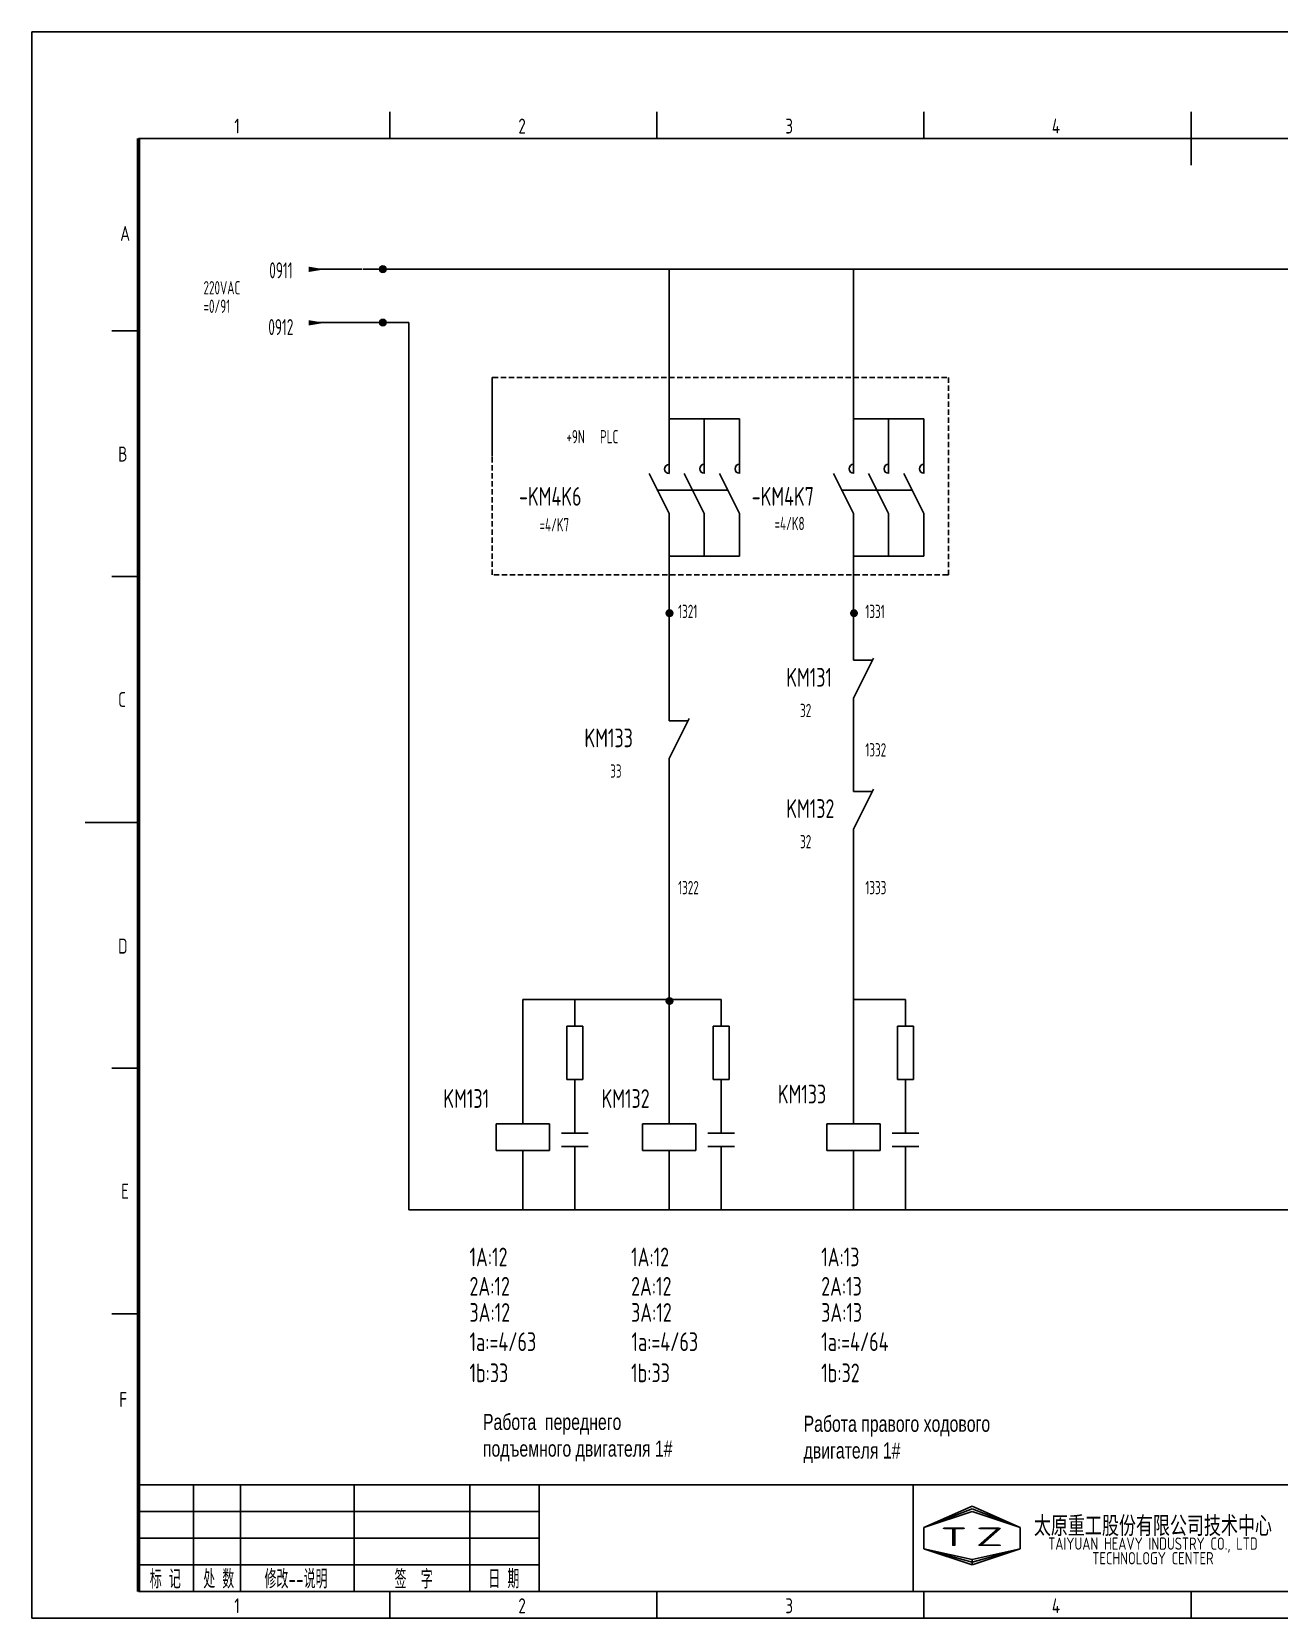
# Model space of a CAD drawing. Extents: x -2695 to 6320, y -2108 to 2608.
# Drawn here: x 963 to 1196.5, y 125.6 to 422.6 of the extents above; entities that cross this region are included whole.
import ezdxf
from ezdxf.enums import TextEntityAlignment as Align

# ---------------------------------------------------------------- set-up
doc = ezdxf.new("R2010")
doc.units = 0
doc.header["$LTSCALE"] = 2
doc.linetypes.add('DASHDOT', pattern=[1, 0.5, -0.25, 0, -0.25])
doc.linetypes.add('DASHED2', pattern=[0.375, 0.25, -0.125])
doc.layers.get('0').update_dxf_attribs({"linetype": 'CONTINUOUS'})
for name, color, linetype in [('01', 7, 'CONTINUOUS'), ('CONTINUOUS', 7, 'CONTINUOUS'), ('DASHED', 2, 'DASHED2')]:
    doc.layers.add(name, color=color, linetype=linetype)
doc.styles.add('ROMAN', font='ROMANC.shx', dxfattribs={"width": 0.7, "height": 0.7})
doc.styles.add('ROMANS', font='romans', dxfattribs={"width": 0.67, "bigfont": 'hzlib'})
doc.styles.get("Standard").update_dxf_attribs({"font": 'isocp.shx', "width": 0.707, "bigfont": 'dfst.shx'})

# ---------------------------------------------------------------- blocks, each defined once
blk = doc.blocks.new('POINT1')
h = blk.add_hatch()
h.set_pattern_fill('ANGLE', color=256, scale=0.01, style=0)
h.set_pattern_definition([(0, (0, 0), (0, 0.06985), [0.0508, -0.01905]), (90, (0, 0), (-0.06985, 4e-18), [0.0508, -0.01905])])
h.paths.add_polyline_path([(-0.6, 0, 1), (0.6, 0, 1)])
blk.add_circle((0, 0), 0.6)

msp = doc.modelspace()

# ---------------------------------------------------------------- linework, layer by layer
at = {"color": 1}
msp.add_line((1116.79, 378.18), (1067.27, 378.18), dxfattribs=at)
at = {"ltscale": 2}
for p, q in [((1049.25, 357.88), (1049.12, 357.88)), ((1049.12, 343.1), (1049.12, 357.88)), ((1088.83, 350.13), (1082.34, 350.13)), ((1088.83, 339.91), (1088.83, 350.13)), ((1095.44, 350.13), (1088.83, 350.13)), ((1095.44, 339.91), (1095.44, 350.13)), ((1123.33, 350.13), (1116.84, 350.13)), ((1123.33, 339.91), (1123.33, 350.13)), ((1129.95, 350.13), (1123.33, 350.13)), ((1129.95, 339.91), (1129.95, 350.13)), ((1079.95, 336.81), (1086.49, 336.81)), ((1086.49, 336.81), (1093.11, 336.81)), ((1114.45, 336.81), (1121, 336.81)), ((1121, 336.81), (1127.61, 336.81)), ((1088.82, 332.41), (1088.82, 324.47)), ((1095.44, 332.41), (1095.44, 324.47)), ((1123.33, 332.41), (1123.33, 324.47)), ((1129.95, 332.41), (1129.95, 324.47)), ((1088.82, 324.47), (1082.28, 324.47)), ((1095.44, 324.47), (1088.82, 324.47)), ((1123.33, 324.47), (1116.79, 324.47)), ((1129.95, 324.47), (1123.33, 324.47)), ((1134.43, 320.97), (1134.56, 320.97))]:
    msp.add_line(p, q, dxfattribs=at)
at = {"color": 1, "linetype": 'DASHED2', "ltscale": 2}
for p, q in [((1049.25, 357.88), (1134.69, 357.88)), ((1134.56, 357.88), (1134.56, 320.97)), ((1049.12, 320.97), (1049.12, 343.1)), ((1134.43, 320.97), (1048.99, 320.97))]:
    msp.add_line(p, q, dxfattribs=at)
at = {"color": 6, "ltscale": 2}
for centre in [(1082.26, 340.74), (1088.83, 340.8), (1095.44, 340.8), (1116.79, 340.8), (1123.33, 340.8), (1129.95, 340.8)]:
    msp.add_arc(centre, 0.846, 90, 270, dxfattribs=at)
at = {"color": 1}
for points in [[(1014.8, 378.64), (1014.8, 377.64), (1017.8, 378.14)], [(1014.8, 368.63), (1014.8, 367.63), (1017.8, 368.13)]]:
    msp.add_solid(points, dxfattribs=at)
at = {"layer": '01', "color": 1, "ltscale": 10}
for p, q in [((1033.57, 368.18), (1033.57, 202.07)), ((1091.98, 241.45), (1054.88, 241.45)), ((1126.52, 241.45), (1116.79, 241.45)), ((1126.52, 241.45), (1116.79, 241.45)), ((1064.62, 226.45), (1063.12, 226.45)), ((1064.62, 226.45), (1066.12, 226.45)), ((1091.98, 226.45), (1090.48, 226.45)), ((1091.98, 226.45), (1093.48, 226.45)), ((1126.52, 226.45), (1125.02, 226.45)), ((1126.52, 226.45), (1128.02, 226.45))]:
    msp.add_line(p, q, dxfattribs=at)
at = {"layer": '01', "color": 1, "linetype": 'Continuous'}
for p, q in [((1033.57, 202.07), (1192.18, 202.07)), ((1192.18, 202.07), (1285.14, 202.07))]:
    msp.add_line(p, q, dxfattribs=at)
at = {"layer": 'CONTINUOUS', "color": 3}
for p, q in [((1382.96, 422.62), (962.96, 422.62)), ((962.96, 422.62), (962.96, 125.62)), ((962.96, 125.62), (1382.96, 125.62))]:
    msp.add_line(p, q, dxfattribs=at)
at = {"layer": 'CONTINUOUS', "linetype": 'Continuous'}
for p, q in [((1029.96, 402.62), (1029.96, 407.62)), ((1079.96, 402.62), (1079.96, 407.62)), ((1129.96, 402.62), (1129.96, 407.62)), ((977.96, 366.62), (982.96, 366.62)), ((977.96, 320.62), (982.96, 320.62)), ((972.96, 274.62), (982.96, 274.62)), ((977.96, 228.62), (982.96, 228.62)), ((977.96, 182.62), (982.96, 182.62)), ((982.96, 150.62), (1377.96, 150.62)), ((993.23, 130.62), (993.23, 150.62)), ((1002.06, 130.62), (1002.06, 150.62)), ((1023.3, 150.62), (1023.3, 130.62)), ((1044.96, 150.62), (1044.96, 130.62)), ((1057.96, 130.62), (1057.96, 150.62)), ((1127.96, 130.62), (1127.96, 150.62)), ((982.96, 145.62), (1057.96, 145.62)), ((1138.96, 146.62), (1129.96, 142.62)), ((1138.96, 146.12), (1129.96, 142.62)), ((1129.96, 142.62), (1138.96, 145.62)), ((1147.96, 142.62), (1138.96, 146.62)), ((1147.96, 142.62), (1138.96, 146.12)), ((1138.96, 145.62), (1147.96, 142.62)), ((1129.96, 142.62), (1129.96, 138.62)), ((1147.96, 138.62), (1147.96, 142.62)), ((982.96, 140.62), (1057.96, 140.62)), ((1129.96, 138.62), (1138.96, 135.62)), ((1138.96, 136.62), (1129.96, 138.62)), ((1129.96, 138.62), (1138.96, 136.12)), ((1138.96, 136.12), (1147.96, 138.62)), ((1147.96, 138.62), (1138.96, 135.62)), ((1138.96, 136.62), (1147.96, 138.62)), ((1138.96, 135.62), (1138.96, 136.62)), ((1138.96, 135.62), (1138.96, 136.62)), ((982.96, 135.62), (1057.96, 135.62)), ((1029.96, 125.62), (1029.96, 130.62)), ((1079.96, 125.62), (1079.96, 130.62)), ((1129.96, 125.62), (1129.96, 130.62))]:
    msp.add_line(p, q, dxfattribs=at)
at = {"layer": 'CONTINUOUS'}
for p, q in [((1179.96, 402.62), (1179.96, 407.62)), ((982.96, 402.62), (1377.96, 402.62)), ((1179.96, 402.62), (1179.96, 397.62)), ((982.96, 130.62), (1377.96, 130.62)), ((1179.96, 125.62), (1179.96, 130.62))]:
    msp.add_line(p, q, dxfattribs=at)
at = {"layer": 'CONTINUOUS', "lineweight": 50}
msp.add_line((982.96, 402.62), (982.96, 130.62), dxfattribs=at)
at = {"layer": 'CONTINUOUS', "color": 1}
for p, q in [((1015.19, 378.18), (1024.8, 378.18)), ((1067.27, 378.18), (1024.98, 378.18)), ((1082.25, 339.91), (1082.25, 378.18)), ((1225.89, 378.18), (1114.8, 378.18)), ((1116.79, 339.91), (1116.79, 378.18)), ((1015.19, 368.18), (1028.79, 368.18)), ((1025.98, 368.18), (1033.57, 368.18)), ((1082.25, 332.41), (1078.5, 339.91)), ((1088.82, 332.41), (1085.07, 339.91)), ((1095.44, 332.41), (1091.69, 339.91)), ((1116.79, 332.41), (1113.04, 339.91)), ((1123.33, 332.41), (1119.58, 339.91)), ((1129.95, 332.41), (1126.2, 339.91)), ((1082.25, 293.64), (1082.25, 332.41)), ((1116.79, 304.98), (1116.79, 332.41)), ((1116.79, 297.88), (1120.54, 305.38)), ((1116.79, 304.98), (1120.34, 304.98)), ((1116.79, 280.42), (1116.79, 297.88)), ((1082.25, 286.54), (1086, 294.04)), ((1082.25, 293.64), (1085.8, 293.64)), ((1082.25, 218.18), (1082.25, 286.54)), ((1116.79, 273.32), (1120.54, 280.82)), ((1116.79, 280.42), (1120.34, 280.42)), ((1116.79, 218.18), (1116.79, 273.32)), ((1054.88, 218.18), (1054.88, 241.45)), ((1064.62, 236.45), (1064.62, 241.45)), ((1064.62, 241.45), (1064.62, 238.95)), ((1091.98, 236.45), (1091.98, 241.45)), ((1091.98, 241.45), (1091.98, 238.95)), ((1126.52, 241.45), (1126.52, 238.95)), ((1126.52, 236.45), (1126.52, 241.45)), ((1063.12, 226.45), (1063.12, 236.45)), ((1063.12, 236.45), (1064.62, 236.45)), ((1066.12, 236.45), (1064.62, 236.45)), ((1066.12, 226.45), (1066.12, 236.45)), ((1090.48, 226.45), (1090.48, 236.45)), ((1090.48, 236.45), (1091.98, 236.45)), ((1093.48, 236.45), (1091.98, 236.45)), ((1093.48, 226.45), (1093.48, 236.45)), ((1125.02, 226.45), (1125.02, 236.45)), ((1125.02, 236.45), (1126.52, 236.45)), ((1128.02, 236.45), (1126.52, 236.45)), ((1128.02, 226.45), (1128.02, 236.45)), ((1064.62, 216.45), (1064.62, 226.45)), ((1091.98, 216.45), (1091.98, 226.45)), ((1126.52, 216.45), (1126.52, 226.45)), ((1059.88, 218.18), (1049.88, 218.18)), ((1049.88, 218.18), (1049.88, 213.18)), ((1059.88, 213.18), (1059.88, 218.18)), ((1087.25, 218.18), (1077.25, 218.18)), ((1077.25, 218.18), (1077.25, 213.18)), ((1087.25, 213.18), (1087.25, 218.18)), ((1121.79, 218.18), (1111.79, 218.18)), ((1111.79, 218.18), (1111.79, 213.18)), ((1121.79, 213.18), (1121.79, 218.18)), ((1062.12, 216.45), (1067.12, 216.45)), ((1062.12, 213.95), (1067.12, 213.95)), ((1064.62, 213.95), (1064.62, 202.07)), ((1089.48, 216.45), (1094.48, 216.45)), ((1089.48, 213.95), (1094.48, 213.95)), ((1091.98, 213.95), (1091.98, 202.07)), ((1124.02, 216.45), (1129.02, 216.45)), ((1124.02, 213.95), (1129.02, 213.95)), ((1126.52, 213.95), (1126.52, 202.07)), ((1049.88, 213.18), (1054.88, 213.18)), ((1054.88, 213.18), (1059.88, 213.18)), ((1054.88, 202.07), (1054.88, 213.18)), ((1077.25, 213.18), (1082.25, 213.18)), ((1082.25, 213.18), (1087.25, 213.18)), ((1082.25, 202.07), (1082.25, 213.18)), ((1111.79, 213.18), (1116.79, 213.18)), ((1116.79, 202.07), (1116.79, 213.18)), ((1116.79, 213.18), (1121.79, 213.18))]:
    msp.add_line(p, q, dxfattribs=at)

# ---------------------------------------------------------------- block references
at = {"layer": '01', "color": 1, "linetype": 'DASHDOT'}
for p in [(1028.67, 378.18), (1028.67, 368.18)]:
    msp.add_blockref('POINT1', p, dxfattribs=at)
at = {"layer": '01', "color": 1, "linetype": 'DASHED2', "rotation": 23.93541836622176}
for p in [(1082.34, 313.76), (1116.86, 313.76), (1082.34, 241.17)]:
    msp.add_blockref('POINT1', p, dxfattribs=at)

# ---------------------------------------------------------------- texts
at = {"ltscale": 2, "char_height": 3, "width": 39.3942, "attachment_point": 1}
for s, insert in [('{\\fArial|b0|i0|c204|p34;\\C1;Работа  переднего подъемного двигателя 1#}', (1047.41, 163.88)), ('{\\fArial|b0|i0|c204|p34;\\C1;Работа правого ходового двигателя 1#}', (1107.43, 163.53))]:
    msp.add_mtext(s, dxfattribs=dict(at, insert=insert))
at = {"layer": '01', "color": 1, "ltscale": 10, "width": 0.67}
for s, p in [('0911', (1007.41, 376.45)), ('0912', (1007.23, 365.83))]:
    msp.add_text(s, height=3, dxfattribs=at).set_placement(p)
at = {"layer": 'CONTINUOUS', "linetype": 'Continuous', "style": 'ROMAN'}
for s, height, width, p in [('1', 2.8, 0.7, (1000.88, 403.56)), ('2', 2.8, 0.7, (1054.04, 403.56)), ('3', 2.8, 0.7, (1104.02, 403.56)), ('4', 2.8, 0.7, (1153.91, 403.56)), ('A', 2.8, 0.7, (979.52, 383.47)), ('B', 2.8, 0.7, (979.13, 342.16)), ('C', 2.8, 0.7, (979.13, 296.21)), ('D', 2.8, 0.7, (979.13, 250.05)), ('E', 2.8, 0.7, (979.69, 204.16)), ('F', 2.8, 0.7, (979.34, 165.16)), ('T', 3.5, 1.8, (1132.96, 139.12)), ('Z', 3.5, 1.8, (1139.66, 139.12)), ('1', 2.8, 0.7, (1000.88, 126.56)), ('2', 2.8, 0.7, (1054.04, 126.56)), ('3', 2.8, 0.7, (1104.02, 126.56)), ('4', 2.8, 0.7, (1153.91, 126.56))]:
    msp.add_text(s, height=height, dxfattribs=dict(at, width=width)).set_placement(p)
at = {"layer": 'CONTINUOUS', "color": 1, "width": 0.67}
for s, p in [('220VAC', (995.11, 373.44)), ('=0/91', (995.11, 369.98))]:
    msp.add_text(s, height=2.5, dxfattribs=at).set_placement(p)
at = {"layer": 'CONTINUOUS', "color": 1, "style": 'ROMANS', "width": 0.67}
for s, p in [('-KM4K6', (1054.17, 333.89)), ('-KM4K7', (1097.73, 333.89)), ('KM131', (1104.18, 300.01)), ('KM133', (1066.41, 288.67)), ('KM132', (1104.18, 275.45)), ('KM131', (1040, 221.16)), ('KM132', (1069.6, 221.16)), ('KM133', (1102.6, 222)), ('  1A:12', (1041.79, 191.51)), ('  1A:12', (1072.04, 191.51)), ('  1A:13', (1107.62, 191.51)), ('  2A:12', (1041.79, 186.02)), ('  2A:12', (1072.04, 186.02)), ('  2A:13', (1107.62, 186.02)), ('  3A:12', (1041.79, 181.12)), ('  3A:12', (1072.04, 181.12)), ('  3A:13', (1107.62, 181.12)), ('  1a:=4/63', (1041.79, 175.64)), ('  1a:=4/63', (1072.1, 175.64)), ('  1a:=4/64', (1107.62, 175.64)), ('  1b:33', (1041.79, 169.81)), ('  1b:33', (1072.04, 169.81)), ('  1b:32', (1107.62, 169.81))]:
    msp.add_text(s, height=3.5, dxfattribs=at).set_placement(p)
at = {"layer": 'CONTINUOUS', "width": 0.67}
for s, p in [('标 记', (987.96, 133.12)), ('处 数', (997.96, 133.12)), ('修改--说明', (1012.42, 133.12)), ('签  字', (1034.45, 133.12)), ('日 期', (1051.33, 133.12))]:
    msp.add_text(s, height=3.5, dxfattribs=at).set_placement(p, align=Align.MIDDLE)
at = {"layer": 'CONTINUOUS', "insert": (1172.82, 140.19), "char_height": 3.3, "width": 50, "attachment_point": 5, "line_spacing_factor": 0.7125}
msp.add_mtext('{\\f宋体|b0|i0|c134|p2;太原重工股份有限公司技术中心\\P\\Fromans.shx;\\H0.6969x;TAIYUAN HEAVY INDUSTRY CO., LTD\\PTECHNOLOGY CENTER}', dxfattribs=at)
at = {"layer": 'DASHED', "color": 1, "width": 0.67}
for s, p in [('+9N   PLC', (1063.04, 345.56)), ('=4/K7', (1058.01, 329.07)), ('=4/K8', (1102, 329.31)), ('1321', (1083.95, 312.86)), ('1331', (1118.99, 312.86)), ('32', (1106.78, 294.31)), ('1332', (1118.99, 286.94)), ('   33', (1068.37, 282.97)), ('32', (1106.78, 269.75)), ('1322', (1083.95, 261.15)), ('1333', (1118.99, 261.15))]:
    msp.add_text(s, height=2.5, dxfattribs=at).set_placement(p)

doc.saveas('drawing.dxf')
